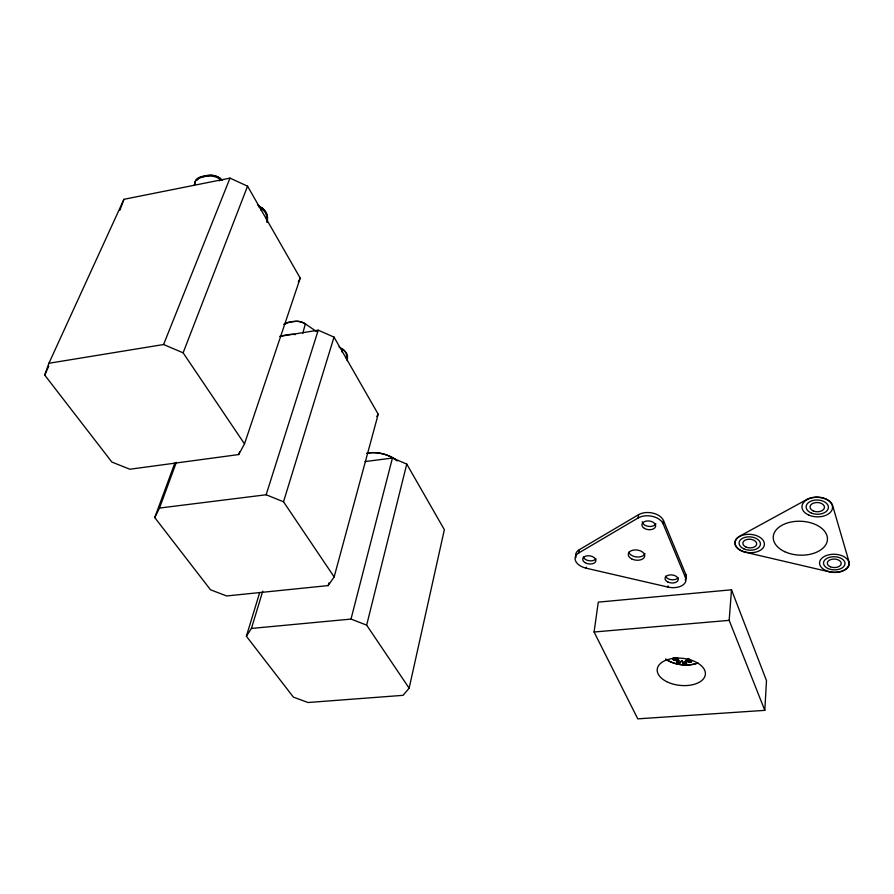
<?xml version="1.0" encoding="UTF-8"?>
<svg xmlns="http://www.w3.org/2000/svg" width="894" height="894" viewBox="0 0 894 894"><rect width="100%" height="100%" fill="white"/><g stroke="black" fill="none" stroke-linecap="round" stroke-linejoin="round"><path stroke-width="1.34" d="M689.017 660.677L689.062 659.873L687.475 659.716A1.531 0.872 5.9 0 0 689.017 660.677L689.453 660.7M764.806 710.361L766.493 680.636L731.504 589.794L598.276 602.131L594.085 632.002L637.768 718.854L764.806 710.361L729.169 620.358L731.504 589.794M688.168 658.453L688.089 659.28A2.101 1.196 5.8 0 1 688.19 658.9L688.827 658.576M682.815 662.052L682.156 661.426A2.09 1.185 6 0 0 681.474 661.325L679.932 662.242A1.531 0.86 6 0 1 681.418 661.471A2.66 1.509 6 0 1 682.278 661.594A1.531 0.86 6 0 1 683.284 662.745M685.776 660.331L685.921 662.041M686.313 660.13L685.921 661.113A2.66 1.509 5.9 0 0 685.229 661.37A1.531 0.86 5.9 0 0 685.273 662.588L685.586 662.789M681.563 660.498L681.418 661.471M682.234 660.599L682.278 661.594M579.29 549.721L578.798 552.917A14.36 8.795 8.4 0 0 586.218 568.204L667.963 587.079A14.349 8.705 6.1 0 0 685.486 577.613L685.81 574.395L663.482 520.531A14.874 9.421 6.7 0 0 652.877 513.111A14.874 9.421 6.7 0 0 638.551 514.698L579.29 549.721A14.338 8.806 8.4 0 0 575.993 557.543M677.987 658.889L677.909 659.705A2.09 1.185 6.2 0 1 678.311 660.051L678.781 660.398A1.531 0.86 6.1 0 1 678.166 661.526L677.82 661.605M678.401 659.224L677.931 660.755M667.963 587.079L668.097 585.872M685.486 577.613L663.113 523.795L663.482 520.531M675.149 658.565L675.529 658.654A1.531 0.872 6.2 0 0 677.462 658.219L675.316 657.772A2.324 1.319 6.2 0 0 674.903 657.693L674.802 658.498A1.52 0.86 6.2 0 0 673.193 659.459A1.52 0.86 6.2 0 0 675.54 660.118M578.798 552.917L638.137 517.961L638.551 514.698M586.218 568.204L586.363 567.198M259.718 592.465L246.375 636.237L293.4 697.13L308.017 702.516L403.06 695.331L409.139 688.19L444.352 529.673L406.759 464.075L392.432 458.041L365.098 461.572M409.139 688.19L366.652 625.141L406.759 464.075M246.375 636.237L251.438 628.437L351.007 619.084L392.432 458.041M174.922 462.891L154.751 517.57L210.503 589.783L226.629 595.952L328.154 585.592L334.155 576.932L378.207 414.224L334.032 337.116L318.242 330.188L279.699 336.39M328.154 585.592L328.88 582.91M342.044 352.012L342.827 349.398L339.049 346.85M251.438 628.437L262.735 591.169M334.155 576.932L283.521 501.791L334.032 337.116M154.751 517.57L159.501 508.06L266.144 494.762L318.242 330.188M302.775 333.306L305.357 323.919A10.527 7.13 19.7 0 0 296.26 321.348A39.224 26.295 19 0 0 287.913 322.712A10.516 7.096 19.8 0 0 285.141 324.109M244.498 443.871L300.228 278.123L247.56 186.187L230.004 178.118L123.931 199.317L48.913 363.266L44.7 375.067L111.884 462.064L129.842 469.238L238.698 454.554L244.498 443.871L183.125 352.817L163.58 344.525L48.913 363.266M238.698 454.554L239.581 451.917M159.501 508.06L176.33 462.354M119.908 210.235L123.931 199.317M261.082 210.425L261.976 208.011L257.483 204.815M183.125 352.817L247.56 186.187M163.58 344.525L230.004 178.118M219.41 180.856L220.047 178.331A11.711 8.292 26 0 0 210.068 175.414A43.515 30.597 25 0 0 201.139 177.213A11.7 8.258 26.2 0 0 197.317 180.063M194.177 185.159L194.858 183.561A13.041 9.197 26.1 0 1 200.088 177.046A44.845 31.513 25 0 1 209.274 175.202A13.041 9.231 26 0 1 220.382 178.442M44.7 375.067L48.757 366.182M298.317 281.833L300.228 278.123M376.743 416.526L378.207 414.224M685.273 662.588L685.72 661.918M687.475 659.716A2.671 1.52 5.8 0 1 687.598 659.236L688.19 658.9M675.83 659.984L678.255 659.973A2.66 1.509 6.2 0 1 678.781 660.398M685.229 661.37L685.698 661.147A2.09 1.185 5.9 0 1 686.234 660.957L687.52 661.269M367.624 453.113L369.077 452.878A25.814 16.293 14.9 0 1 397.271 460.891M594.085 632.002L729.169 620.358M687.642 665.013L689.062 664.935M351.007 619.084L366.652 625.141M266.144 494.762L283.521 501.791M305.357 323.919L316.588 331.562M220.047 178.331L222.628 180.04M221.142 180.029L220.058 179.247A13.052 9.231 26 0 0 208.95 175.995A44.868 31.513 24.9 0 0 199.753 177.85A13.041 9.197 26.1 0 0 194.523 184.354M258.5 206.548L261.685 208.816A12.762 9.052 24 0 1 267.161 217.253A44.868 31.513 24.9 0 1 267.06 222.137M280.638 336.546A11.801 7.89 19.6 0 1 282.66 335.731A40.722 27.021 18.8 0 1 291.321 334.345A11.812 7.912 19.5 0 1 295.232 334.624M305.748 324.164A11.723 7.934 19.7 0 0 295.635 321.292A40.431 27.088 19 0 0 287.03 322.7A11.723 7.901 19.8 0 0 283.756 324.399M347.174 360.617A40.431 27.088 19 0 0 347.498 356.527A11.521 7.767 18.1 0 0 342.827 349.398L342.413 349.141A10.337 6.973 18.1 0 1 346.615 355.555A39.224 26.295 19 0 1 346.425 358.762M267.217 222.293A44.845 31.513 25 0 0 267.451 216.449A12.751 9.052 24 0 0 261.976 208.011L261.607 207.866A11.443 8.135 24.1 0 1 266.524 215.454A43.515 30.597 25 0 1 266.479 219.265M366.574 453.292A26.462 16.695 14.9 0 1 395.673 459.661M675.909 659.94A2.09 1.185 6.2 0 1 672.701 659.034A2.09 1.185 6.2 0 1 674.903 657.705M680.535 662.331A2.09 1.185 6.1 0 1 677.44 662.912A2.09 1.185 6.1 0 1 677.149 660.957M686.346 662.331A2.09 1.185 6 0 1 685.162 664.074A2.09 1.185 6 0 1 682.558 662.633M689.967 659.951A2.09 1.185 5.9 0 1 691.386 661.828A2.09 1.185 5.9 0 1 687.978 661.75M676.11 659.839A1.531 0.86 6.1 0 1 678.244 659.973M685.921 661.113A1.531 0.86 5.9 0 1 687.978 661.616M687.598 659.236A1.531 0.872 5.9 0 1 688.827 658.71M677.529 657.526A1.531 0.872 6.2 0 1 677.585 657.738A2.671 1.52 6.2 0 1 677.473 658.219M679.954 662.7A1.542 0.872 6.1 0 1 677.674 663.158A1.542 0.872 6.1 0 1 677.462 661.705M685.854 662.946A1.542 0.872 6 0 1 684.994 664.242A1.542 0.872 6 0 1 683.072 663.169M689.822 660.722A1.553 0.872 5.9 0 1 690.894 662.108A1.553 0.872 5.9 0 1 688.369 662.041M697.275 663.192A23.97 13.701 6 0 1 665.684 659.09M698.046 662.946A23.4 13.365 6 0 1 665.952 659.303M638.137 517.961A14.896 9.409 6.7 0 1 652.486 516.374A14.896 9.409 6.7 0 1 663.113 523.795M685.81 574.395A14.326 8.705 6.1 0 1 685.128 579.982M678.054 577.747A6.649 4.045 6.1 0 1 671.316 579.714A6.649 4.045 6.1 0 1 665.505 576.127M655.838 523.638A6.906 4.369 6.7 0 1 648.418 526.376A6.906 4.369 6.7 0 1 642.317 521.727M595.929 558.795A6.66 4.09 8.4 0 1 589.247 560.75A6.66 4.09 8.4 0 1 583.335 556.984M644.976 553.509A8.292 5.129 7.1 0 1 636.852 557.007A8.292 5.129 7.1 0 1 628.806 552.224M806.947 499.422L739.539 536.266A14.974 9.342 3.8 0 0 745.372 552.257L829.286 571.847A15.03 9.186 1.6 0 0 849.065 561.901L832.616 505.501A15.623 9.979 1.6 0 0 822.346 497.734A15.623 9.979 1.6 0 0 806.947 499.422M666.6 681.597A24.205 13.589 6.1 0 0 705.198 675.372A24.205 13.589 6.1 0 0 672.076 658.576A24.205 13.589 6.1 0 0 666.6 681.597M631.656 558.884A8.303 5.118 7.1 0 0 644.708 556.236A8.303 5.118 7.1 0 0 633.12 550.134A8.303 5.118 7.1 0 0 631.656 558.884M667.907 582.039A6.66 4.034 6.1 0 0 678.255 579.681A6.66 4.034 6.1 0 0 668.757 575.088A6.66 4.034 6.1 0 0 667.907 582.039M644.429 528.41A6.917 4.369 6.7 0 0 655.593 526.521A6.917 4.369 6.7 0 0 646.373 521.046A6.917 4.369 6.7 0 0 644.429 528.41M585.056 562.65A6.671 4.079 8.4 0 0 595.84 561.22A6.671 4.079 8.4 0 0 587.09 555.822A6.671 4.079 8.4 0 0 585.056 562.65M743.819 548.838A10.694 6.671 3.8 0 0 760.414 544.412A10.694 6.671 3.8 0 0 745.048 537.339A10.694 6.671 3.8 0 0 743.819 548.838M745.898 547.005A6.951 4.336 3.8 0 0 756.682 544.111A6.951 4.336 3.8 0 0 746.68 539.529A6.951 4.336 3.8 0 0 745.898 547.005M741.595 550.771A14.662 9.152 3.8 0 0 764.381 544.725A14.662 9.152 3.8 0 0 743.327 535.014A14.662 9.152 3.8 0 0 741.595 550.771M808.925 515.145A15.299 9.767 1.6 0 0 832.526 507.859A15.299 9.767 1.6 0 0 810.333 498.26A15.299 9.767 1.6 0 0 808.925 515.145M813.316 510.966A7.253 4.638 1.6 0 0 824.48 507.49A7.253 4.638 1.6 0 0 813.931 502.964A7.253 4.638 1.6 0 0 813.316 510.966M811.193 513A11.153 7.13 1.6 0 0 828.392 507.669A11.153 7.13 1.6 0 0 812.177 500.685A11.153 7.13 1.6 0 0 811.193 513M825.866 570.506A14.717 8.996 1.6 0 0 848.942 564.293A14.717 8.996 1.6 0 0 828.023 555.006A14.717 8.996 1.6 0 0 825.866 570.506M830.291 566.751A6.984 4.269 1.6 0 0 841.209 563.779A6.984 4.269 1.6 0 0 831.264 559.398A6.984 4.269 1.6 0 0 830.291 566.751M828.146 568.584A10.739 6.56 1.6 0 0 844.964 564.025A10.739 6.56 1.6 0 0 829.677 557.275A10.739 6.56 1.6 0 0 828.146 568.584M784.686 551.665A27.144 16.964 2.4 0 0 827.352 540.434A27.144 16.964 2.4 0 0 788.977 522.509A27.144 16.964 2.4 0 0 784.686 551.665"/></g></svg>
